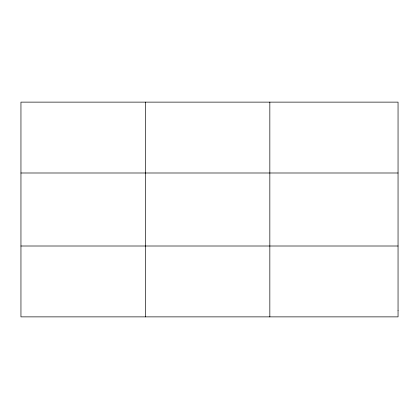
<?xml version="1.0" encoding="UTF-8"?>
<svg xmlns="http://www.w3.org/2000/svg" width="419" height="419" viewBox="0 0 419 419"><rect width="100%" height="100%" fill="white"/><g stroke="black" fill="none" stroke-linecap="round" stroke-linejoin="round"><path stroke-width="0.63" d="M145.393 316.874L145.393 102.126M269.836 316.874L269.836 102.126M20.95 172.995L398.05 172.995M20.95 246.005L398.05 246.005M398.05 310.432L398.05 316.874L20.95 316.874L20.95 102.126L398.05 102.126L398.05 310.432"/></g></svg>
